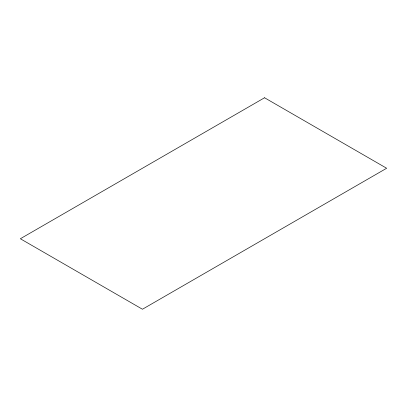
<?xml version="1.0" encoding="UTF-8"?>
<svg xmlns="http://www.w3.org/2000/svg" width="407" height="407" viewBox="0 0 407 407"><rect width="100%" height="100%" fill="white"/><g stroke="black" fill="none" stroke-linecap="round" stroke-linejoin="round"><path stroke-width="0.61" d="M264.55 97.761L20.35 238.746L142.45 309.239L386.65 168.254L264.55 97.761"/></g></svg>
